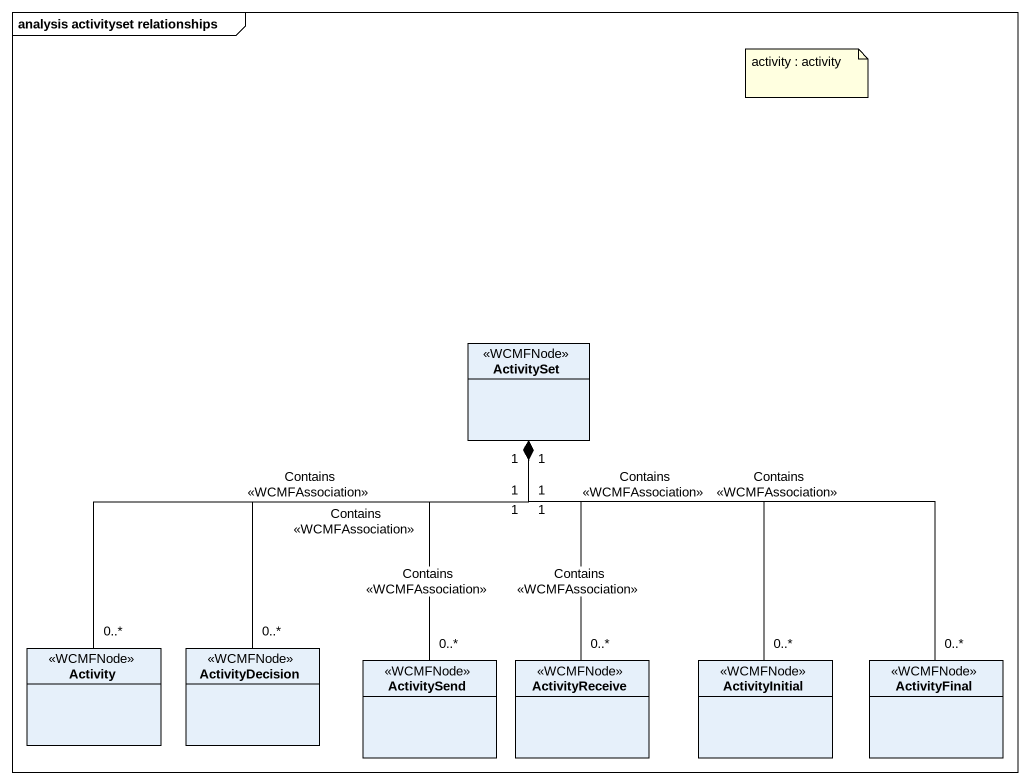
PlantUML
@startuml
mainframe analysis activityset relationships
hide circle
hide empty members
class ActivitySet <<WCMFNode>>
class Activity <<WCMFNode>>
class ActivityDecision <<WCMFNode>>
class ActivitySend <<WCMFNode>>
class ActivityReceive <<WCMFNode>>
class ActivityInitial <<WCMFNode>>
class ActivityFinal <<WCMFNode>>
Activity "0..*" -up-* "1" ActivitySet : Contains\n<<WCMFAssociation>>
ActivityDecision "0..*" -up-* "1" ActivitySet : Contains\n<<WCMFAssociation>>
ActivitySend "0..*" -up-* "1" ActivitySet : Contains\n<<WCMFAssociation>>
ActivityReceive "0..*" -up-* "1" ActivitySet : Contains\n<<WCMFAssociation>>
ActivityInitial "0..*" -up-* "1" ActivitySet : Contains\n<<WCMFAssociation>>
ActivityFinal "0..*" -up-* "1" ActivitySet : Contains\n<<WCMFAssociation>>
note as N1
  activity : activity
end note
@enduml
